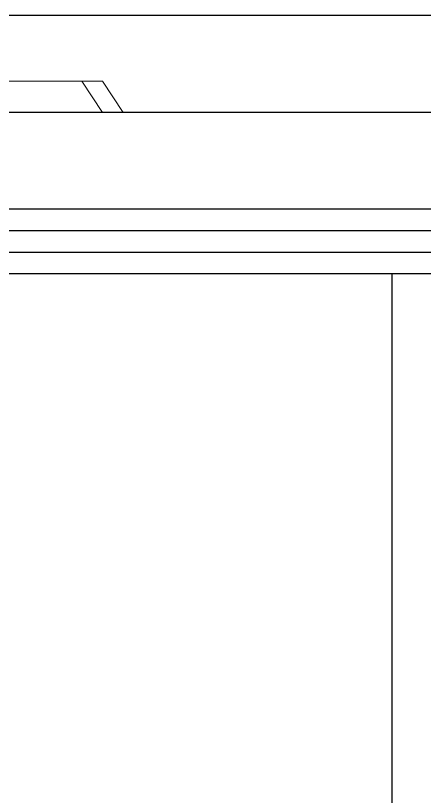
# Model space of a CAD drawing. Header units: millimetres. Extents: x -497855 to 324262, y -590254 to -173602.
# Drawn here: x -485445.2 to -485255.3, y -580790 to -580427.2 of the extents above; entities that cross this region are included whole.
import ezdxf

# ---------------------------------------------------------------- set-up
doc = ezdxf.new("R2010")
doc.units = ezdxf.units.MM
doc.layers.add('水电图层', color=4, linetype='Continuous')

# ---------------------------------------------------------------- blocks, each defined once
blk = doc.blocks.new('thyju')
at = {"color": 7, "lineweight": 0}
for p, q in [((-486965.37, -501217.22), (-487576.74, -501217.22)), ((-487576.74, -501217.22), (-486965.37, -501217.22)), ((-486965.37, -501217.22), (-487576.74, -501217.22)), ((-486965.37, -501217.22), (-486955.71, -501231.71)), ((-486955.71, -501217.22), (-486965.37, -501217.22)), ((-486955.71, -501231.71), (-486965.37, -501217.22)), ((-486965.37, -501217.22), (-486955.71, -501217.22)), ((-486955.71, -501217.22), (-486965.37, -501217.22)), ((-486965.37, -501217.22), (-486955.71, -501217.22)), ((-486955.71, -501217.22), (-486965.37, -501217.22)), ((-486955.71, -501217.22), (-486946.06, -501231.71)), ((-486946.06, -501231.71), (-486955.71, -501217.22)), ((-486955.71, -501217.22), (-486955.71, -501217.22)), ((-486946.06, -501231.71), (-486955.71, -501217.22)), ((-486955.71, -501217.22), (-486955.71, -501217.22)), ((-486955.71, -501217.22), (-486955.71, -501217.22)), ((-487586.4, -501231.71), (-486955.71, -501231.71)), ((-486955.71, -501231.71), (-486946.06, -501231.71)), ((-486946.06, -501231.71), (-486946.06, -501231.71))]:
    blk.add_line(p, q, dxfattribs=at)

msp = doc.modelspace()

# ---------------------------------------------------------------- linework, layer by layer
at = {"layer": '水电图层', "color": 8}
for p, q in [((-482695.15, -580427.16), (-487055.15, -580427.16)), ((-484820.15, -580527.16), (-487000.15, -580527.16)), ((-484820.15, -580537.16), (-487000.15, -580537.16))]:
    msp.add_line(p, q, dxfattribs=at)
at = {"layer": '水电图层', "color": 255}
for p, q in [((-482695.15, -580472.16), (-487055.15, -580472.16)), ((-482695.15, -580517.16), (-487055.15, -580517.16)), ((-484820.15, -580547.16), (-487000.15, -580547.16)), ((-485270.15, -581222.16), (-485270.15, -580547.16))]:
    msp.add_line(p, q, dxfattribs=at)

# ---------------------------------------------------------------- block references
msp.add_blockref('thyju', (1550.91, -79240.45), dxfattribs=at)

doc.saveas('drawing.dxf')
